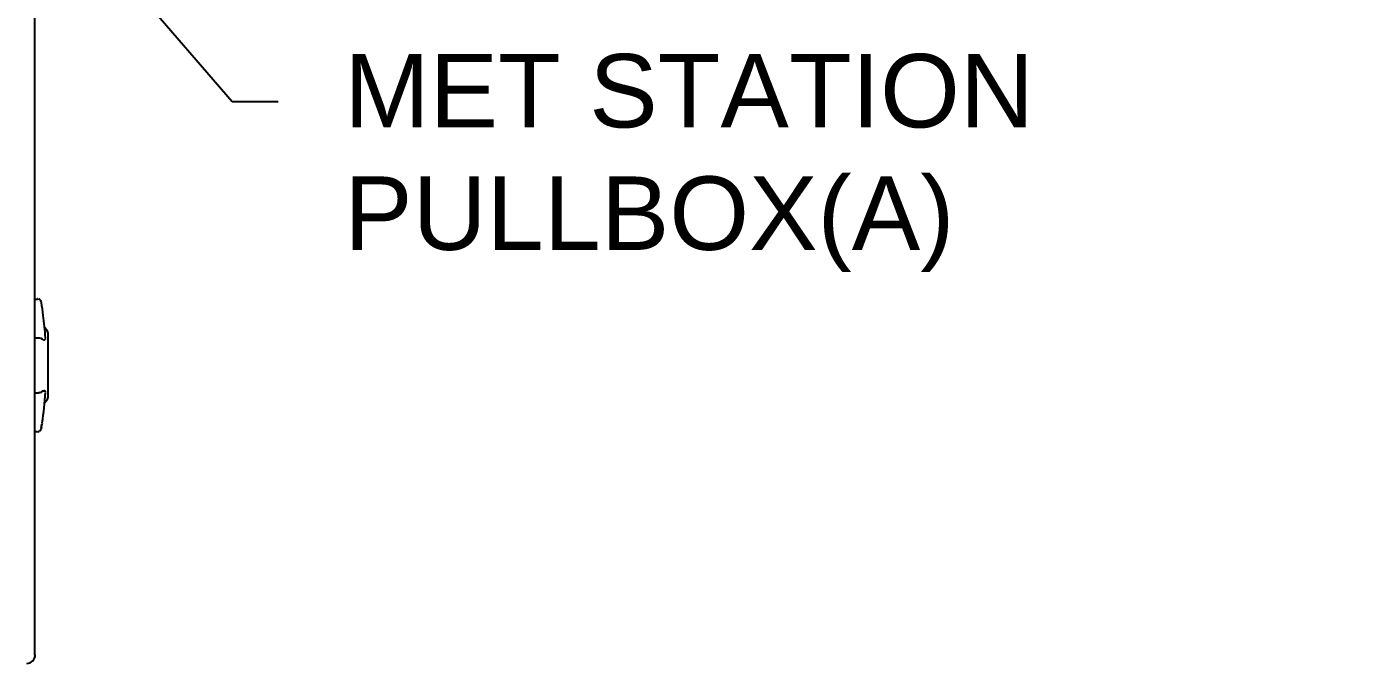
# Model space of a CAD drawing. Header units: feet. Extents: x -17 to 661, y -41 to 600.
# Drawn here: x 655.866 to 657.681, y 554.714 to 555.58 of the extents above; entities that cross this region are included whole.
import ezdxf
from ezdxf import colors
from ezdxf.entities.mleader import LeaderData, LeaderLine
from ezdxf.math import Vec2, Vec3

# ---------------------------------------------------------------- set-up
doc = ezdxf.new("R2010")
doc.units = ezdxf.units.FT
doc.header["$MEASUREMENT"] = 0
doc.layers.add('E-EQPM-CAB', color=5, linetype='Continuous')
doc.layers.add('G-ANNO-TEXT', color=1, linetype='Continuous')
doc.styles.add('NEI-A', font='arial.ttf')

msp = doc.modelspace()

# ---------------------------------------------------------------- linework, layer by layer
at = {"layer": 'E-EQPM-CAB', "lineweight": 25}
for points in [[(655.8771, 554.725), (655.8771, 556.6546)], [(655.8771, 555.2096), (655.8804, 555.2096)], [(655.8825, 555.1562), (655.8771, 555.1562)], [(655.8954, 555.0787), (655.8954, 555.16)], [(655.8771, 555.0821), (655.8825, 555.0821)], [(655.8804, 555.0287), (655.8771, 555.0287)], [(655.8858, 555.0358), (655.8858, 555.0354)], [(655.8858, 555.0346), (655.8858, 555.035)], [(655.8862, 555.0358), (655.8862, 555.0371)]]:
    msp.add_lwpolyline(points, dxfattribs=at)
for points in [[(655.8813, 555.2096, 0.020612), (655.8811, 555.2096, -0.002097), (655.8816, 555.2095, 0.011745), (655.8815, 555.2095)], [(655.8842, 555.2086, 0.011543), (655.884, 555.2088, 0.012539), (655.8838, 555.2089, 0.011988), (655.8836, 555.2091, 0.011892), (655.8834, 555.2092, 0.011962), (655.8831, 555.2093, 0.01256), (655.8829, 555.2095)], [(655.8848, 555.2078, 0.01196), (655.8847, 555.208, 0.012479), (655.8845, 555.2082, 0.011766), (655.8844, 555.2084)], [(655.8853, 555.207, 0.011203), (655.8852, 555.2072, 0.012315), (655.885, 555.2074)], [(655.8916, 555.1567, 0.014586), (655.8885, 555.1874, 0.008274), (655.886, 555.2047, 0.000444), (655.8859, 555.2054, 0.02264), (655.8856, 555.2059)], [(655.8862, 555.0383), (655.8867, 555.0387), (655.8867, 555.0392, 0.002063), (655.8868, 555.0393)], [(655.8866, 555.038, 0.000335), (655.8867, 555.0389, 0.000472), (655.8869, 555.0402)]]:
    msp.add_lwpolyline(points, format="xyb", dxfattribs=at)
for points in [[(655.882, 555.2094, 0.011618), (655.8818, 555.2094, -0.012184)], [(655.883, 555.1562, 0.008151), (655.8828, 555.1562, -0.005485)]]:
    msp.add_lwpolyline(points, format="xyb", close=True, dxfattribs=at)
for centre, radius, start, end in [((655.8806, 555.2031), 0.00692, 87.5149, 90.0087), ((655.8814, 555.2081), 0.00152, 80.0401, 82.4664), ((655.8806, 555.2043), 0.00533, 69.1909, 71.7938), ((655.8805, 555.2046), 0.0054, 66.4297, 69.1112), ((655.8806, 555.2043), 0.00533, 63.718, 66.348), ((655.8806, 555.2044), 0.00522, 44.0643, 46.8454), ((655.881, 555.2046), 0.00474, 32.882, 35.844), ((655.8828, 555.2052), 0.00264, 14.3616, 21.9386), ((655.8415, 555.1885), 0.0474, 21.7811, 22.2974), ((655.8789, 555.2037), 0.00742, 25.3547, 27.4251), ((655.885, 555.2065), 0.000827, 21.88, 25.787), ((655.8827, 555.1602), 0.0127, 359.9998, 52.4169), ((655.8825, 555.1472), 0.00906, 85.4122, 86.0984), ((655.8825, 555.1484), 0.00784, 84.1373, 84.9171), ((655.8828, 555.1488), 0.00787, 84.8217, 85.5353), ((655.8824, 555.1478), 0.00884, 81.5905, 82.2615), ((655.8827, 555.1478), 0.00883, 83.5692, 84.2009), ((655.8826, 555.1468), 0.00942, 82.975, 83.583), ((655.8826, 555.1463), 0.0104, 82.2539, 82.8331), ((655.8824, 555.1478), 0.00887, 79.7597, 80.4319), ((655.8824, 555.1452), 0.0115, 81.0675, 81.5787), ((655.8828, 555.148), 0.00818, 80.3654, 81.0582), ((655.883, 555.1498), 0.00639, 78.3805, 79.2362), ((655.8827, 555.1474), 0.00882, 79.0872, 79.7566), ((655.8822, 555.1453), 0.011, 77.82, 78.3368), ((655.8826, 555.1484), 0.00825, 75.9102, 76.5937), ((655.8827, 555.1477), 0.00887, 76.4559, 77.1205), ((655.8828, 555.1484), 0.00779, 74.7264, 75.4328), ((655.8828, 555.1472), 0.009, 75.3047, 75.9627), ((655.8831, 555.149), 0.00721, 73.9571, 74.6991), ((655.8827, 555.1481), 0.00811, 71.6427, 72.3259), ((655.8822, 555.1462), 0.0102, 72.3351, 72.8668), ((655.8819, 555.1442), 0.0121, 73.5398, 74.0299), ((655.8817, 555.1441), 0.0126, 72.9259, 73.4025), ((655.8826, 555.1474), 0.00926, 70.9787, 71.6169), ((655.8828, 555.1479), 0.00822, 70.2791, 70.9582), ((655.8832, 555.1488), 0.00724, 69.7123, 70.4762), ((655.8826, 555.1469), 0.00923, 69.2036, 69.8423), ((655.882, 555.1459), 0.0108, 68.7097, 69.2188), ((655.8836, 555.1496), 0.0064, 67.2123, 68.1176), ((655.8834, 555.149), 0.00711, 67.8402, 68.6201), ((655.88, 555.1417), 0.0156, 65.167, 65.6505), ((655.8894, 555.1615), 0.00657, 243.4866, 244.2333), ((655.896, 555.1738), 0.0208, 243.0797, 243.5424), ((655.8936, 555.1699), 0.0161, 245.2715, 245.7374), ((655.8927, 555.1677), 0.0135, 245.632, 246.1527), ((655.8922, 555.167), 0.0126, 246.213, 246.7989), ((655.8927, 555.1678), 0.0138, 246.8182, 247.3371), ((655.8917, 555.1653), 0.0111, 247.7969, 248.4217), ((655.895, 555.1738), 0.0204, 248.4267, 248.7949), ((655.894, 555.1714), 0.0176, 248.933, 249.3329), ((655.8921, 555.166), 0.0122, 249.4536, 250.0421), ((655.8911, 555.163), 0.00878, 249.9253, 250.6894), ((655.8926, 555.1673), 0.0133, 250.7617, 251.2974), ((655.8916, 555.1652), 0.011, 252.0092, 252.6678), ((655.8937, 555.1706), 0.0168, 251.4855, 251.8719), ((655.8914, 555.1634), 0.00925, 252.6346, 253.3539), ((655.8914, 555.1637), 0.00949, 253.264, 253.9783), ((655.8909, 555.1624), 0.00827, 254.0472, 254.814), ((655.8909, 555.1626), 0.00848, 254.8581, 255.6884), ((655.8908, 555.1623), 0.00778, 255.6723, 256.4624), ((655.8908, 555.163), 0.00844, 258.439, 259.205), ((655.8909, 555.1615), 0.00731, 256.5571, 257.4508), ((655.8901, 555.159), 0.00483, 259.1983, 260.391), ((655.8908, 555.1611), 0.00697, 257.4754, 258.3168), ((655.8905, 555.1602), 0.00604, 260.3415, 261.4123), ((655.8901, 555.158), 0.00343, 261.3192, 262.8922), ((655.8902, 555.1592), 0.00458, 262.6844, 264.0027), ((655.8902, 555.1581), 0.00358, 264.1018, 265.4625), ((655.8902, 555.1583), 0.00377, 265.4295, 266.9983), ((655.8902, 555.1576), 0.00346, 266.9573, 268.4813), ((655.8902, 555.1581), 0.00358, 268.564, 270.0636), ((655.8902, 555.1564), 0.00221, 270.0322, 272.2646), ((655.8902, 555.1567), 0.0025, 272.2177, 274.34), ((655.8902, 555.1561), 0.00196, 274.2141, 276.6821), ((655.8902, 555.1561), 0.00151, 279.1036, 281.9044), ((655.8902, 555.1569), 0.00235, 276.8243, 278.9915), ((655.8902, 555.1559), 0.00132, 281.773, 284.8707), ((655.8902, 555.1557), 0.00115, 284.8557, 288.0153), ((655.8902, 555.1555), 0.00092, 291.0891, 295.1423), ((655.8902, 555.1556), 0.00149, 288.1863, 291.3141), ((655.8902, 555.1556), 0.00103, 305.9873, 309.5205), ((655.8901, 555.1557), 0.00115, 320.5908, 323.6394), ((655.8901, 555.1557), 0.0012, 323.8315, 326.8132), ((655.89, 555.1557), 0.00121, 330.1795, 332.9723), ((655.8906, 555.1557), 0.00116, 295.0786, 298.3661), ((655.8906, 555.1556), 0.000995, 298.665, 302.5878), ((655.8893, 555.156), 0.00194, 358.8115, 2.8813), ((655.8906, 555.1557), 0.00109, 302.3344, 305.8582), ((655.8906, 555.1556), 0.00109, 309.8077, 313.2405), ((655.8907, 555.1555), 0.000905, 312.5856, 316.6392), ((655.8905, 555.1557), 0.00123, 317.0083, 320.134), ((655.8903, 555.1556), 0.00136, 327.1301, 330.3372), ((655.8902, 555.1556), 0.00149, 336.1456, 339.0574), ((655.8903, 555.1556), 0.00133, 333.2346, 336.3611), ((655.8898, 555.1556), 0.00182, 339.1464, 341.7522), ((655.8871, 555.156), 0.0046, 3.0507, 5.8575), ((655.8885, 555.156), 0.00318, 355.2321, 356.8221), ((655.8888, 555.156), 0.00286, 353.5895, 355.267), ((655.8899, 555.1559), 0.00173, 348.716, 351.3738), ((655.8903, 555.1555), 0.00139, 350.9905, 353.929), ((655.8899, 555.1556), 0.00171, 346.6597, 349.3535), ((655.8898, 555.1557), 0.00187, 341.9729, 344.116), ((655.8901, 555.1555), 0.00151, 344.2141, 347.0784), ((655.8827, 555.0971), 0.0146, 270.173, 270.6972), ((655.8827, 555.0859), 0.00344, 270.6857, 271.8915), ((655.8827, 555.091), 0.0085, 272.5303, 273.2143), ((655.8827, 555.0909), 0.00845, 273.2342, 273.9199), ((655.8826, 555.0931), 0.0107, 273.9056, 274.4604), ((655.8821, 555.0944), 0.0119, 275.9279, 276.4279), ((655.8825, 555.0908), 0.00827, 276.4592, 277.1944), ((655.8827, 555.0909), 0.00841, 274.6107, 275.301), ((655.8828, 555.0906), 0.0081, 275.1726, 275.8751), ((655.8821, 555.0953), 0.0129, 277.2315, 277.6682), ((655.8825, 555.0912), 0.00867, 279.0496, 279.7254), ((655.8826, 555.0915), 0.00902, 277.7745, 278.4039), ((655.8827, 555.0898), 0.00731, 280.261, 281.0624), ((655.8829, 555.0904), 0.00831, 278.3535, 279.0799), ((655.8825, 555.0907), 0.00817, 281.5179, 282.212), ((655.8828, 555.091), 0.00848, 279.6877, 280.3436), ((655.8829, 555.0901), 0.00764, 280.8412, 281.5597), ((655.8819, 555.0944), 0.0119, 282.2063, 282.7051), ((655.8826, 555.0914), 0.00885, 282.7117, 283.3771), ((655.8818, 555.0935), 0.0111, 285.2681, 285.7778), ((655.8825, 555.0911), 0.00858, 285.7956, 286.4632), ((655.883, 555.0909), 0.00835, 283.1815, 283.8624), ((655.882, 555.0941), 0.0117, 283.9513, 284.4513), ((655.882, 555.094), 0.0116, 284.6818, 285.1816), ((655.8819, 555.0936), 0.0112, 286.959, 287.469), ((655.8833, 555.0894), 0.00675, 286.2375, 287.095), ((655.882, 555.0932), 0.0107, 288.8054, 289.3225), ((655.8825, 555.0915), 0.00941, 287.551, 288.1888), ((655.8836, 555.0887), 0.006, 289.673, 290.5954), ((655.8821, 555.0937), 0.0113, 288.1854, 288.686), ((655.8815, 555.095), 0.0126, 289.4036, 289.8766), ((655.8822, 555.0923), 0.0101, 290.3276, 290.9369), ((655.8839, 555.0886), 0.00575, 291.6792, 293.2674), ((655.8814, 555.0941), 0.0119, 293.2649, 294.4261), ((655.8954, 555.0655), 0.0197, 116.3902, 116.9535), ((655.8902, 555.0764), 0.0076, 115.5529, 116.5229), ((655.8902, 555.0765), 0.0075, 113.3494, 114.0284), ((655.3645, 555.1193), 0.5284, 351.4905, 356.0016), ((655.8902, 555.078), 0.00645, 111.7058, 112.4275), ((655.8902, 555.0782), 0.00643, 111.0143, 111.7306), ((655.8903, 555.0796), 0.00499, 98.3124, 99.1583), ((655.8902, 555.0829), 0.00162, 85.4351, 87.234), ((655.8902, 555.0832), 0.00139, 79.4706, 81.534), ((655.8902, 555.0831), 0.00152, 82.6377, 84.4497), ((655.8902, 555.0835), 0.00105, 75.4506, 77.7968), ((655.8827, 555.0789), 0.0127, 307.5831, 0.0002), ((655.8901, 555.0824), 0.00217, 77.7275, 79.2613), ((655.8902, 555.0832), 0.00135, 73.2445, 75.5004), ((655.8907, 555.0836), 0.000933, 63.0915, 65.8621), ((655.8906, 555.0836), 0.00101, 66.0117, 68.6629), ((655.8907, 555.0837), 0.000901, 67.9872, 70.7786), ((655.8908, 555.0838), 0.000736, 60.5521, 63.8814), ((655.8907, 555.0836), 0.000909, 58.2941, 61.1154), ((655.8908, 555.0838), 0.00069, 53.0453, 56.7636), ((655.8907, 555.0836), 0.000947, 56.1791, 58.7779), ((655.8902, 555.0832), 0.00106, 3.6579, 6.4188), ((655.8906, 555.0835), 0.00103, 49.4176, 51.762), ((655.8903, 555.0832), 0.00137, 38.4636, 40.4951), ((655.8902, 555.0831), 0.0015, 33.1103, 34.9403), ((655.8903, 555.0832), 0.00131, 6.6772, 9.1395), ((655.8907, 555.0832), 0.000938, 4.8457, 7.7853), ((655.8868, 555.0828), 0.00486, 355.0014, 355.9103), ((655.8886, 555.0831), 0.0031, 359.8103, 0.9487), ((655.8881, 555.0831), 0.00358, 358.0545, 359.1096), ((655.89, 555.0379), 0.00354, 170.4439, 171.4929), ((655.8674, 555.0414), 0.0194, 350.8867, 351.3368), ((655.8946, 555.0374), 0.00792, 170.8445, 171.5566), ((655.8576, 555.0454), 0.0295, 351.2356, 351.6063), ((655.8963, 555.0385), 0.00955, 170.9292, 171.571), ((655.8806, 555.0353), 0.00615, 269.9844, 270.8411), ((655.8806, 555.0319), 0.00278, 270.8262, 272.0992), ((655.8794, 555.0356), 0.00667, 350.4978, 351.27), ((655.8894, 555.0345), 0.00329, 170.1728, 171.2709), ((655.8732, 555.0362), 0.0132, 350.3939, 350.9405), ((655.8709, 555.0398), 0.0156, 350.8922, 351.3968), ((655.8914, 555.0344), 0.00517, 170.3736, 171.2494), ((655.8923, 555.0371), 0.00592, 170.7847, 171.6082), ((655.9, 555.0362), 0.0134, 170.7355, 171.279), ((655.866, 554.7252), 0.0115, 270.0004, 359.9996)]:
    msp.add_arc(centre, radius, start, end, dxfattribs=at)
for points in [[(655.8833, 555.1563), (655.8832, 555.1563), (655.8832, 555.1563), (655.8831, 555.1563)], [(655.8848, 555.1564), (655.8848, 555.1564), (655.8847, 555.1564), (655.8847, 555.1564)], [(655.8859, 555.1554), (655.8859, 555.1554), (655.8859, 555.1554), (655.8859, 555.1554)], [(655.8862, 555.1559), (655.8862, 555.1559), (655.8862, 555.1559), (655.8862, 555.156)], [(655.8864, 555.1554), (655.8863, 555.1554), (655.8863, 555.1554), (655.8862, 555.1555)], [(655.8866, 555.1556), (655.8866, 555.1556), (655.8867, 555.1555), (655.8868, 555.1555)], [(655.8868, 555.1555), (655.8868, 555.1555), (655.8868, 555.1555), (655.8868, 555.1555)], [(655.8871, 555.1552), (655.8871, 555.1552), (655.8871, 555.1552), (655.8872, 555.1551)], [(655.8876, 555.1552), (655.8877, 555.1552), (655.8877, 555.1551), (655.8877, 555.1551)], [(655.8916, 555.1562), (655.8916, 555.1564), (655.8916, 555.1566), (655.8916, 555.1567)], [(655.8916, 555.1558), (655.8916, 555.1559), (655.8916, 555.1559), (655.8916, 555.156)], [(655.8826, 555.0827), (655.8826, 555.0827), (655.8827, 555.0827), (655.8828, 555.0827)], [(655.8831, 555.0825), (655.8831, 555.0825), (655.8831, 555.0825), (655.8831, 555.0825)], [(655.8857, 555.0831), (655.8858, 555.0831), (655.8858, 555.0832), (655.8859, 555.0832)], [(655.8868, 555.0839), (655.8868, 555.0839), (655.8868, 555.0839), (655.8867, 555.0839)], [(655.8869, 555.0837), (655.8869, 555.0836), (655.8869, 555.0836), (655.8868, 555.0836)], [(655.8871, 555.0836), (655.887, 555.0836), (655.887, 555.0836), (655.887, 555.0835)], [(655.8871, 555.0835), (655.8871, 555.0834), (655.887, 555.0834), (655.887, 555.0834)], [(655.8872, 555.0839), (655.8871, 555.0839), (655.8871, 555.0839), (655.8871, 555.0839)], [(655.8873, 555.084), (655.8873, 555.084), (655.8872, 555.084), (655.8872, 555.084)], [(655.8875, 555.0838), (655.8875, 555.0838), (655.8875, 555.0838), (655.8875, 555.0838)], [(655.8877, 555.0843), (655.8877, 555.0843), (655.8876, 555.0843), (655.8876, 555.0843)], [(655.8876, 555.0838), (655.8876, 555.0838), (655.8876, 555.0838), (655.8876, 555.0838)], [(655.8877, 555.0836), (655.8876, 555.0836), (655.8876, 555.0836), (655.8876, 555.0836)], [(655.888, 555.084), (655.888, 555.084), (655.8879, 555.084), (655.8879, 555.084)], [(655.8881, 555.084), (655.888, 555.084), (655.888, 555.0839), (655.888, 555.0839)], [(655.888, 555.0838), (655.888, 555.0838), (655.888, 555.0838), (655.888, 555.0838)], [(655.8882, 555.0841), (655.8882, 555.0841), (655.8882, 555.0841), (655.8881, 555.0841)], [(655.8883, 555.0844), (655.8882, 555.0843), (655.8882, 555.0843), (655.8882, 555.0843)], [(655.8884, 555.0841), (655.8884, 555.0841), (655.8883, 555.0841), (655.8883, 555.0841)], [(655.8885, 555.0841), (655.8885, 555.0841), (655.8885, 555.0841), (655.8884, 555.0841)], [(655.8884, 555.0841), (655.8884, 555.0841), (655.8884, 555.0841), (655.8884, 555.0841)], [(655.8885, 555.0839), (655.8884, 555.0839), (655.8884, 555.0839), (655.8884, 555.0839)], [(655.8886, 555.0842), (655.8885, 555.0842), (655.8885, 555.0842), (655.8885, 555.0842)], [(655.8886, 555.0842), (655.8886, 555.0842), (655.8886, 555.0842), (655.8885, 555.0842)], [(655.8888, 555.0842), (655.8888, 555.0842), (655.8887, 555.0842), (655.8887, 555.0842)], [(655.8888, 555.0841), (655.8888, 555.0841), (655.8887, 555.0841), (655.8887, 555.0841)], [(655.8889, 555.0843), (655.8889, 555.0843), (655.8888, 555.0843), (655.8888, 555.0843)], [(655.8889, 555.0842), (655.8889, 555.0842), (655.8888, 555.0842), (655.8888, 555.0842)], [(655.8891, 555.0844), (655.8891, 555.0844), (655.889, 555.0844), (655.889, 555.0844)], [(655.8891, 555.0844), (655.889, 555.0844), (655.889, 555.0844), (655.889, 555.0844)], [(655.8892, 555.0844), (655.8892, 555.0844), (655.8892, 555.0844), (655.8891, 555.0844)], [(655.8893, 555.0845), (655.8892, 555.0845), (655.8892, 555.0845), (655.8892, 555.0845)], [(655.8893, 555.0844), (655.8893, 555.0844), (655.8893, 555.0844), (655.8892, 555.0844)], [(655.8892, 555.0844), (655.8892, 555.0844), (655.8892, 555.0843), (655.8892, 555.0843)], [(655.8894, 555.0844), (655.8894, 555.0844), (655.8893, 555.0844), (655.8893, 555.0844)], [(655.8893, 555.0841), (655.8893, 555.0841), (655.8893, 555.0841), (655.8893, 555.0841)], [(655.8895, 555.0845), (655.8895, 555.0845), (655.8895, 555.0845), (655.8894, 555.0845)], [(655.8895, 555.0841), (655.8895, 555.0841), (655.8895, 555.0841), (655.8895, 555.0841)], [(655.8898, 555.0846), (655.8898, 555.0846), (655.8897, 555.0845), (655.8897, 555.0845)], [(655.8897, 555.0845), (655.8897, 555.0845), (655.8897, 555.0845), (655.8897, 555.0845)], [(655.8899, 555.0846), (655.8899, 555.0846), (655.8898, 555.0846), (655.8898, 555.0846)], [(655.8899, 555.0846), (655.8899, 555.0846), (655.8899, 555.0846), (655.8898, 555.0845)], [(655.89, 555.0846), (655.89, 555.0846), (655.8899, 555.0846), (655.8899, 555.0846)], [(655.8901, 555.0841), (655.8901, 555.0841), (655.89, 555.0841), (655.89, 555.0841)], [(655.8902, 555.0846), (655.8902, 555.0846), (655.8902, 555.0846), (655.8901, 555.0846)], [(655.8901, 555.0846), (655.8901, 555.0846), (655.8901, 555.0846), (655.8901, 555.0846)], [(655.8903, 555.0846), (655.8903, 555.0846), (655.8903, 555.0846), (655.8902, 555.0846)], [(655.8903, 555.0846), (655.8902, 555.0846), (655.8902, 555.0846), (655.8902, 555.0846)], [(655.8903, 555.0846), (655.8903, 555.0846), (655.8903, 555.0846), (655.8903, 555.0846)], [(655.8905, 555.0846), (655.8904, 555.0846), (655.8904, 555.0846), (655.8904, 555.0846)], [(655.8905, 555.0845), (655.8905, 555.0845), (655.8905, 555.0845), (655.8905, 555.0846)], [(655.8908, 555.0843), (655.8908, 555.0844), (655.8908, 555.0844), (655.8908, 555.0844)], [(655.891, 555.0845), (655.8909, 555.0845), (655.8909, 555.0845), (655.8909, 555.0845)], [(655.8909, 555.0839), (655.8909, 555.0839), (655.8909, 555.0839), (655.8909, 555.0839)], [(655.891, 555.0838), (655.891, 555.0838), (655.8909, 555.0838), (655.8909, 555.0838)], [(655.891, 555.0842), (655.891, 555.0842), (655.891, 555.0842), (655.891, 555.0842)], [(655.891, 555.0837), (655.891, 555.0837), (655.891, 555.0838), (655.891, 555.0838)], [(655.8912, 555.0835), (655.8912, 555.0835), (655.8912, 555.0836), (655.8912, 555.0836)], [(655.8912, 555.0834), (655.8912, 555.0834), (655.8912, 555.0834), (655.8912, 555.0834)], [(655.8912, 555.0832), (655.8912, 555.0832), (655.8912, 555.0832), (655.8912, 555.0833)], [(655.8912, 555.0831), (655.8912, 555.0832), (655.8912, 555.0832), (655.8912, 555.0832)], [(655.8914, 555.0843), (655.8913, 555.0843), (655.8913, 555.0843), (655.8913, 555.0843)], [(655.8914, 555.0839), (655.8914, 555.084), (655.8914, 555.084), (655.8914, 555.084)], [(655.8915, 555.0838), (655.8915, 555.0838), (655.8915, 555.0838), (655.8914, 555.0839)], [(655.8914, 555.0839), (655.8914, 555.0839), (655.8914, 555.0839), (655.8914, 555.0839)], [(655.8915, 555.0837), (655.8915, 555.0838), (655.8915, 555.0838), (655.8915, 555.0838)], [(655.8915, 555.0838), (655.8915, 555.0838), (655.8915, 555.0838), (655.8915, 555.0838)], [(655.8916, 555.0837), (655.8915, 555.0837), (655.8915, 555.0837), (655.8915, 555.0837)], [(655.8915, 555.0837), (655.8915, 555.0837), (655.8915, 555.0837), (655.8915, 555.0837)], [(655.8916, 555.0836), (655.8916, 555.0836), (655.8916, 555.0836), (655.8916, 555.0837)], [(655.8916, 555.0835), (655.8916, 555.0836), (655.8916, 555.0836), (655.8916, 555.0836)], [(655.8916, 555.0836), (655.8916, 555.0836), (655.8916, 555.0836), (655.8916, 555.0836)], [(655.8916, 555.0834), (655.8916, 555.0835), (655.8916, 555.0835), (655.8916, 555.0835)], [(655.8916, 555.0835), (655.8916, 555.0835), (655.8916, 555.0835), (655.8916, 555.0835)], [(655.8916, 555.0834), (655.8916, 555.0834), (655.8916, 555.0834), (655.8916, 555.0834)], [(655.8917, 555.0832), (655.8917, 555.0832), (655.8917, 555.0833), (655.8917, 555.0833)], [(655.8917, 555.0831), (655.8917, 555.0831), (655.8917, 555.0831), (655.8917, 555.0831)], [(655.8917, 555.083), (655.8917, 555.083), (655.8917, 555.083), (655.8917, 555.083)], [(655.8917, 555.0827), (655.8917, 555.0827), (655.8917, 555.0827), (655.8917, 555.0828)], [(655.8917, 555.0827), (655.8917, 555.0827), (655.8917, 555.0827), (655.8917, 555.0827)], [(655.8917, 555.0825), (655.8917, 555.0825), (655.8917, 555.0826), (655.8917, 555.0826)], [(655.8864, 555.0397), (655.8865, 555.0397), (655.8865, 555.0397), (655.8865, 555.0398)], [(655.8866, 555.0398), (655.8866, 555.0398), (655.8866, 555.0398), (655.8866, 555.0398)], [(655.8866, 555.0389), (655.8866, 555.0389), (655.8866, 555.0389), (655.8866, 555.0389)], [(655.8868, 555.0402), (655.8868, 555.0402), (655.8868, 555.0403), (655.8868, 555.0403)], [(655.8868, 555.0393), (655.8868, 555.0393), (655.8868, 555.0394), (655.8868, 555.0394)], [(655.8868, 555.0389), (655.8868, 555.0389), (655.8868, 555.0389), (655.8868, 555.0389)], [(655.8869, 555.0402), (655.8869, 555.0403), (655.8869, 555.0403), (655.8869, 555.0403)], [(655.8869, 555.0399), (655.887, 555.04), (655.887, 555.04), (655.887, 555.04)], [(655.8871, 555.0409), (655.8871, 555.0409), (655.8871, 555.041), (655.8872, 555.0411)], [(655.881, 555.0287), (655.881, 555.0287), (655.881, 555.0287), (655.881, 555.0287)], [(655.8811, 555.0288), (655.8811, 555.0288), (655.8811, 555.0288), (655.8811, 555.0288)], [(655.8812, 555.0292), (655.8812, 555.0292), (655.8812, 555.0292), (655.8813, 555.0292)], [(655.8812, 555.0292), (655.8812, 555.0292), (655.8812, 555.0292), (655.8812, 555.0292)], [(655.8813, 555.0292), (655.8814, 555.0292), (655.8814, 555.0292), (655.8814, 555.0292)], [(655.8813, 555.0288), (655.8813, 555.0288), (655.8813, 555.0288), (655.8814, 555.0288)], [(655.8813, 555.0288), (655.8814, 555.0288), (655.8814, 555.0288), (655.8814, 555.0288)], [(655.8813, 555.0288), (655.8813, 555.0288), (655.8813, 555.0288), (655.8813, 555.0288)], [(655.8814, 555.0292), (655.8814, 555.0292), (655.8814, 555.0292), (655.8814, 555.0292)], [(655.8814, 555.0292), (655.8814, 555.0292), (655.8814, 555.0292), (655.8814, 555.0292)], [(655.8814, 555.0289), (655.8814, 555.0289), (655.8814, 555.0289), (655.8814, 555.0289)], [(655.8814, 555.0287), (655.8814, 555.0287), (655.8814, 555.0287), (655.8814, 555.0288)], [(655.8815, 555.0292), (655.8815, 555.0292), (655.8815, 555.0292), (655.8815, 555.0292)], [(655.8815, 555.0292), (655.8815, 555.0292), (655.8815, 555.0292), (655.8815, 555.0292)], [(655.8815, 555.0292), (655.8815, 555.0292), (655.8815, 555.0292), (655.8815, 555.0292)], [(655.8816, 555.0289), (655.8816, 555.0289), (655.8816, 555.0289), (655.8816, 555.0289)], [(655.8816, 555.0288), (655.8816, 555.0288), (655.8816, 555.0288), (655.8816, 555.0288)], [(655.8817, 555.0293), (655.8817, 555.0293), (655.8817, 555.0293), (655.8818, 555.0293)], [(655.8817, 555.0292), (655.8817, 555.0292), (655.8817, 555.0292), (655.8817, 555.0292)], [(655.8817, 555.029), (655.8817, 555.029), (655.8817, 555.029), (655.8817, 555.029)], [(655.8818, 555.0292), (655.8818, 555.0292), (655.8819, 555.0292), (655.8819, 555.0292)], [(655.8818, 555.029), (655.8818, 555.029), (655.8818, 555.029), (655.8819, 555.029)], [(655.8819, 555.0294), (655.8819, 555.0294), (655.8819, 555.0294), (655.882, 555.0294)], [(655.8819, 555.0294), (655.8819, 555.0294), (655.8819, 555.0294), (655.8819, 555.0294)], [(655.8819, 555.0292), (655.8819, 555.0293), (655.8819, 555.0293), (655.8819, 555.0293)], [(655.8819, 555.0292), (655.8819, 555.0292), (655.8819, 555.0292), (655.882, 555.0292)], [(655.8819, 555.0292), (655.8819, 555.0292), (655.8819, 555.0292), (655.8819, 555.0292)], [(655.882, 555.0293), (655.882, 555.0293), (655.882, 555.0293), (655.8821, 555.0293)], [(655.8821, 555.0294), (655.8821, 555.0294), (655.8822, 555.0294), (655.8822, 555.0294)], [(655.8821, 555.0293), (655.8822, 555.0293), (655.8822, 555.0293), (655.8822, 555.0293)], [(655.8821, 555.0293), (655.8821, 555.0293), (655.8821, 555.0293), (655.8821, 555.0293)], [(655.8821, 555.0289), (655.8821, 555.029), (655.8821, 555.029), (655.8821, 555.029)], [(655.8822, 555.0293), (655.8822, 555.0293), (655.8822, 555.0293), (655.8822, 555.0293)], [(655.8822, 555.0293), (655.8822, 555.0293), (655.8822, 555.0293), (655.8822, 555.0293)], [(655.8822, 555.0292), (655.8822, 555.0292), (655.8822, 555.0292), (655.8823, 555.0292)], [(655.8823, 555.0293), (655.8823, 555.0293), (655.8823, 555.0293), (655.8823, 555.0293)], [(655.8823, 555.0293), (655.8824, 555.0293), (655.8824, 555.0293), (655.8824, 555.0293)], [(655.8824, 555.0297), (655.8824, 555.0297), (655.8824, 555.0297), (655.8824, 555.0297)], [(655.8824, 555.0294), (655.8824, 555.0295), (655.8824, 555.0295), (655.8824, 555.0295)], [(655.8825, 555.0295), (655.8825, 555.0295), (655.8825, 555.0295), (655.8826, 555.0295)], [(655.8825, 555.0295), (655.8825, 555.0295), (655.8825, 555.0295), (655.8825, 555.0295)], [(655.8825, 555.0293), (655.8825, 555.0293), (655.8825, 555.0293), (655.8825, 555.0293)], [(655.8825, 555.0293), (655.8825, 555.0293), (655.8825, 555.0293), (655.8825, 555.0293)], [(655.8826, 555.0299), (655.8826, 555.0299), (655.8827, 555.0299), (655.8827, 555.0299)], [(655.8826, 555.0296), (655.8826, 555.0296), (655.8826, 555.0296), (655.8827, 555.0296)], [(655.8826, 555.0295), (655.8826, 555.0295), (655.8826, 555.0295), (655.8826, 555.0296)], [(655.8826, 555.0294), (655.8826, 555.0294), (655.8826, 555.0294), (655.8826, 555.0294)], [(655.8827, 555.0297), (655.8828, 555.0297), (655.8828, 555.0297), (655.8828, 555.0297)], [(655.8827, 555.0296), (655.8827, 555.0296), (655.8827, 555.0296), (655.8827, 555.0296)], [(655.8828, 555.0296), (655.8828, 555.0297), (655.8828, 555.0297), (655.8828, 555.0297)], [(655.8828, 555.0295), (655.8828, 555.0295), (655.8828, 555.0295), (655.8828, 555.0295)], [(655.8829, 555.0297), (655.8829, 555.0297), (655.8829, 555.0297), (655.8829, 555.0297)], [(655.883, 555.03), (655.883, 555.03), (655.883, 555.03), (655.883, 555.03)], [(655.883, 555.0298), (655.883, 555.0298), (655.883, 555.0298), (655.883, 555.0298)], [(655.883, 555.0297), (655.883, 555.0297), (655.883, 555.0297), (655.883, 555.0297)], [(655.883, 555.0297), (655.883, 555.0297), (655.883, 555.0297), (655.883, 555.0297)], [(655.883, 555.0296), (655.883, 555.0296), (655.883, 555.0296), (655.883, 555.0296)], [(655.8831, 555.0298), (655.8832, 555.0298), (655.8832, 555.0298), (655.8832, 555.0298)], [(655.8831, 555.0296), (655.8831, 555.0296), (655.8832, 555.0296), (655.8832, 555.0296)], [(655.8831, 555.0296), (655.8831, 555.0296), (655.8831, 555.0296), (655.8831, 555.0296)], [(655.8831, 555.0296), (655.8831, 555.0296), (655.8831, 555.0296), (655.8831, 555.0296)], [(655.8831, 555.0295), (655.8831, 555.0295), (655.8831, 555.0295), (655.8831, 555.0295)], [(655.8832, 555.0299), (655.8832, 555.0299), (655.8832, 555.0299), (655.8832, 555.0299)], [(655.8832, 555.0298), (655.8833, 555.0298), (655.8833, 555.0298), (655.8833, 555.0298)], [(655.8832, 555.0296), (655.8832, 555.0296), (655.8832, 555.0296), (655.8832, 555.0296)], [(655.8833, 555.0298), (655.8834, 555.0298), (655.8834, 555.0298), (655.8834, 555.0298)], [(655.8833, 555.0298), (655.8833, 555.0298), (655.8833, 555.0298), (655.8833, 555.0298)], [(655.8833, 555.0298), (655.8833, 555.0298), (655.8833, 555.0298), (655.8833, 555.0298)], [(655.8835, 555.0299), (655.8835, 555.0299), (655.8835, 555.0299), (655.8835, 555.0299)], [(655.8835, 555.0299), (655.8835, 555.0299), (655.8836, 555.0299), (655.8836, 555.0299)], [(655.8836, 555.0301), (655.8836, 555.0301), (655.8836, 555.0301), (655.8836, 555.0301)], [(655.8836, 555.0301), (655.8836, 555.0301), (655.8836, 555.0301), (655.8836, 555.0301)], [(655.8836, 555.0297), (655.8836, 555.0297), (655.8836, 555.0297), (655.8836, 555.0297)], [(655.8837, 555.0304), (655.8838, 555.0304), (655.8838, 555.0304), (655.8838, 555.0304)], [(655.8837, 555.0304), (655.8837, 555.0304), (655.8837, 555.0304), (655.8837, 555.0304)], [(655.8837, 555.0303), (655.8838, 555.0303), (655.8838, 555.0303), (655.8838, 555.0303)], [(655.8837, 555.0301), (655.8837, 555.0301), (655.8837, 555.0302), (655.8837, 555.0302)], [(655.8837, 555.0297), (655.8837, 555.0298), (655.8837, 555.0298), (655.8837, 555.0298)], [(655.8838, 555.0303), (655.8839, 555.0303), (655.8839, 555.0303), (655.8839, 555.0303)], [(655.8838, 555.0303), (655.8838, 555.0303), (655.8838, 555.0303), (655.8838, 555.0303)], [(655.8838, 555.0302), (655.8838, 555.0302), (655.8838, 555.0302), (655.8838, 555.0302)], [(655.8838, 555.0299), (655.8838, 555.0299), (655.8838, 555.0299), (655.8838, 555.0299)], [(655.8839, 555.0301), (655.8839, 555.0301), (655.8839, 555.0301), (655.8839, 555.0301)], [(655.8839, 555.0299), (655.8839, 555.0299), (655.8839, 555.0299), (655.8839, 555.0299)], [(655.884, 555.0299), (655.884, 555.0299), (655.884, 555.0299), (655.884, 555.0299)], [(655.8841, 555.0305), (655.8841, 555.0305), (655.8841, 555.0305), (655.8841, 555.0305)], [(655.8841, 555.0304), (655.8841, 555.0304), (655.8841, 555.0304), (655.8841, 555.0304)], [(655.8842, 555.0307), (655.8842, 555.0307), (655.8843, 555.0307), (655.8843, 555.0307)], [(655.8842, 555.0306), (655.8842, 555.0306), (655.8842, 555.0306), (655.8842, 555.0306)], [(655.8842, 555.0306), (655.8842, 555.0306), (655.8842, 555.0306), (655.8842, 555.0306)], [(655.8842, 555.0303), (655.8842, 555.0303), (655.8842, 555.0304), (655.8842, 555.0304)], [(655.8842, 555.0302), (655.8842, 555.0303), (655.8842, 555.0303), (655.8842, 555.0303)], [(655.8843, 555.0308), (655.8843, 555.0308), (655.8843, 555.0308), (655.8843, 555.0308)], [(655.8843, 555.0307), (655.8843, 555.0307), (655.8844, 555.0307), (655.8844, 555.0307)], [(655.8843, 555.0307), (655.8843, 555.0307), (655.8843, 555.0307), (655.8843, 555.0307)], [(655.8843, 555.0306), (655.8843, 555.0306), (655.8843, 555.0306), (655.8844, 555.0306)], [(655.8843, 555.0302), (655.8843, 555.0302), (655.8843, 555.0302), (655.8843, 555.0303)], [(655.8843, 555.0302), (655.8843, 555.0302), (655.8843, 555.0302), (655.8843, 555.0302)], [(655.8844, 555.0312), (655.8844, 555.0312), (655.8844, 555.0312), (655.8844, 555.0312)], [(655.8844, 555.0305), (655.8844, 555.0305), (655.8844, 555.0305), (655.8844, 555.0306)], [(655.8844, 555.0303), (655.8844, 555.0303), (655.8844, 555.0303), (655.8844, 555.0303)], [(655.8845, 555.0309), (655.8845, 555.0309), (655.8845, 555.0309), (655.8845, 555.0309)], [(655.8845, 555.0305), (655.8845, 555.0305), (655.8846, 555.0305), (655.8846, 555.0306)], [(655.8846, 555.0313), (655.8846, 555.0313), (655.8846, 555.0313), (655.8846, 555.0313)], [(655.8846, 555.031), (655.8846, 555.0311), (655.8846, 555.0311), (655.8847, 555.0311)], [(655.8846, 555.0308), (655.8846, 555.0308), (655.8846, 555.0308), (655.8846, 555.0308)], [(655.8846, 555.0304), (655.8846, 555.0305), (655.8846, 555.0305), (655.8846, 555.0305)], [(655.8847, 555.0314), (655.8847, 555.0314), (655.8847, 555.0314), (655.8847, 555.0314)], [(655.8847, 555.031), (655.8847, 555.031), (655.8847, 555.0311), (655.8848, 555.0311)], [(655.8847, 555.0311), (655.8847, 555.0311), (655.8847, 555.0311), (655.8847, 555.0311)], [(655.8847, 555.0306), (655.8848, 555.0307), (655.8848, 555.0307), (655.8848, 555.0307)], [(655.8847, 555.0307), (655.8847, 555.0307), (655.8847, 555.0307), (655.8847, 555.0307)], [(655.8847, 555.0305), (655.8847, 555.0305), (655.8847, 555.0305), (655.8847, 555.0305)], [(655.8848, 555.0317), (655.8848, 555.0317), (655.8848, 555.0317), (655.8848, 555.0317)], [(655.8848, 555.0313), (655.8848, 555.0313), (655.8848, 555.0313), (655.8849, 555.0313)], [(655.8848, 555.0309), (655.8848, 555.0309), (655.8848, 555.0309), (655.8848, 555.0309)], [(655.8848, 555.0308), (655.8848, 555.0309), (655.8848, 555.0309), (655.8848, 555.0309)], [(655.8849, 555.0312), (655.8849, 555.0313), (655.8849, 555.0313), (655.8849, 555.0313)], [(655.885, 555.0316), (655.885, 555.0316), (655.885, 555.0316), (655.8851, 555.0316)], [(655.885, 555.0314), (655.885, 555.0314), (655.885, 555.0315), (655.8851, 555.0315)], [(655.885, 555.0313), (655.885, 555.0313), (655.8851, 555.0313), (655.8851, 555.0313)], [(655.885, 555.0311), (655.885, 555.0311), (655.885, 555.0311), (655.885, 555.0311)], [(655.885, 555.0311), (655.885, 555.0311), (655.885, 555.0311), (655.885, 555.0311)], [(655.8851, 555.0318), (655.8851, 555.0318), (655.8852, 555.0318), (655.8852, 555.0318)], [(655.8851, 555.0317), (655.8851, 555.0318), (655.8851, 555.0318), (655.8851, 555.0318)], [(655.8851, 555.0317), (655.8852, 555.0317), (655.8852, 555.0317), (655.8852, 555.0317)], [(655.8851, 555.0317), (655.8851, 555.0317), (655.8851, 555.0317), (655.8851, 555.0317)], [(655.8851, 555.0312), (655.8851, 555.0312), (655.8851, 555.0313), (655.8851, 555.0313)], [(655.8851, 555.031), (655.8851, 555.031), (655.8851, 555.031), (655.8851, 555.031)], [(655.8852, 555.0319), (655.8852, 555.032), (655.8852, 555.032), (655.8852, 555.032)], [(655.8852, 555.0318), (655.8852, 555.0319), (655.8852, 555.0319), (655.8852, 555.0319)], [(655.8852, 555.0317), (655.8852, 555.0317), (655.8852, 555.0317), (655.8852, 555.0318)], [(655.8852, 555.0317), (655.8852, 555.0317), (655.8852, 555.0317), (655.8852, 555.0317)], [(655.8852, 555.0316), (655.8852, 555.0316), (655.8852, 555.0316), (655.8852, 555.0316)], [(655.8852, 555.0315), (655.8852, 555.0315), (655.8852, 555.0315), (655.8852, 555.0316)], [(655.8852, 555.0314), (655.8852, 555.0314), (655.8852, 555.0314), (655.8852, 555.0314)], [(655.8852, 555.0313), (655.8852, 555.0313), (655.8852, 555.0313), (655.8852, 555.0314)], [(655.8853, 555.0322), (655.8853, 555.0323), (655.8853, 555.0323), (655.8853, 555.0323)], [(655.8853, 555.0319), (655.8853, 555.0319), (655.8853, 555.0319), (655.8853, 555.032)], [(655.8853, 555.0318), (655.8853, 555.0318), (655.8853, 555.0318), (655.8853, 555.0318)], [(655.8853, 555.0318), (655.8853, 555.0318), (655.8853, 555.0318), (655.8853, 555.0318)], [(655.8854, 555.0324), (655.8854, 555.0324), (655.8854, 555.0324), (655.8854, 555.0324)], [(655.8854, 555.0323), (655.8854, 555.0323), (655.8854, 555.0323), (655.8854, 555.0323)], [(655.8854, 555.0321), (655.8854, 555.0321), (655.8854, 555.0321), (655.8854, 555.0321)], [(655.8854, 555.0321), (655.8854, 555.0321), (655.8854, 555.0321), (655.8854, 555.0321)], [(655.8854, 555.032), (655.8854, 555.032), (655.8854, 555.032), (655.8854, 555.032)], [(655.8854, 555.0319), (655.8854, 555.0319), (655.8854, 555.0319), (655.8854, 555.032)], [(655.8855, 555.0335), (655.8855, 555.0335), (655.8855, 555.0335), (655.8855, 555.0335)], [(655.8855, 555.0334), (655.8855, 555.0334), (655.8855, 555.0334), (655.8855, 555.0334)], [(655.8855, 555.0332), (655.8855, 555.0332), (655.8855, 555.0332), (655.8855, 555.0332)], [(655.8855, 555.0326), (655.8855, 555.0326), (655.8855, 555.0326), (655.8855, 555.0326)], [(655.8855, 555.0326), (655.8855, 555.0326), (655.8855, 555.0326), (655.8855, 555.0326)], [(655.8855, 555.0325), (655.8855, 555.0325), (655.8855, 555.0326), (655.8855, 555.0326)], [(655.8855, 555.0325), (655.8855, 555.0325), (655.8855, 555.0325), (655.8855, 555.0325)], [(655.8855, 555.0325), (655.8855, 555.0325), (655.8855, 555.0325), (655.8855, 555.0325)], [(655.8855, 555.0323), (655.8855, 555.0323), (655.8855, 555.0323), (655.8855, 555.0323)], [(655.8855, 555.0317), (655.8855, 555.0317), (655.8855, 555.0317), (655.8855, 555.0317)], [(655.8856, 555.0346), (655.8856, 555.0346), (655.8856, 555.0346), (655.8856, 555.0347)], [(655.8856, 555.0337), (655.8856, 555.0337), (655.8856, 555.0338), (655.8856, 555.0338)], [(655.8856, 555.033), (655.8856, 555.033), (655.8856, 555.033), (655.8856, 555.033)], [(655.8856, 555.0329), (655.8856, 555.0329), (655.8856, 555.033), (655.8856, 555.033)], [(655.8856, 555.0329), (655.8856, 555.0329), (655.8856, 555.033), (655.8856, 555.033)], [(655.8856, 555.0329), (655.8856, 555.0329), (655.8856, 555.0329), (655.8856, 555.033)], [(655.8856, 555.0327), (655.8856, 555.0327), (655.8856, 555.0327), (655.8856, 555.0328)], [(655.8856, 555.0327), (655.8856, 555.0327), (655.8856, 555.0327), (655.8856, 555.0328)], [(655.8856, 555.0327), (655.8856, 555.0327), (655.8856, 555.0327), (655.8856, 555.0328)], [(655.8856, 555.0328), (655.8856, 555.0328), (655.8856, 555.0328), (655.8856, 555.0328)], [(655.8857, 555.034), (655.8857, 555.0339), (655.8857, 555.0339), (655.8857, 555.0339)], [(655.8857, 555.0337), (655.8857, 555.0337), (655.8857, 555.0337), (655.8857, 555.0337)], [(655.8857, 555.0335), (655.8857, 555.0335), (655.8857, 555.0335), (655.8857, 555.0335)], [(655.8857, 555.0335), (655.8857, 555.0335), (655.8857, 555.0335), (655.8857, 555.0335)], [(655.8857, 555.0334), (655.8857, 555.0334), (655.8857, 555.0334), (655.8857, 555.0334)], [(655.8857, 555.0332), (655.8857, 555.0332), (655.8857, 555.0332), (655.8857, 555.0333)], [(655.8857, 555.0333), (655.8857, 555.0333), (655.8857, 555.0333), (655.8857, 555.0333)], [(655.8857, 555.0331), (655.8857, 555.0331), (655.8857, 555.0331), (655.8857, 555.0331)], [(655.8857, 555.0331), (655.8857, 555.0331), (655.8857, 555.0331), (655.8857, 555.0331)], [(655.8857, 555.033), (655.8857, 555.033), (655.8857, 555.033), (655.8857, 555.033)], [(655.8857, 555.0329), (655.8857, 555.0329), (655.8857, 555.0329), (655.8857, 555.0329)], [(655.8857, 555.0319), (655.8857, 555.0319), (655.8857, 555.0319), (655.8857, 555.0319)], [(655.8857, 555.0318), (655.8857, 555.0318), (655.8857, 555.0318), (655.8857, 555.0318)], [(655.8858, 555.034), (655.8858, 555.034), (655.8858, 555.034), (655.8858, 555.0339)], [(655.8858, 555.0336), (655.8858, 555.0336), (655.8858, 555.0336), (655.8858, 555.0336)], [(655.8858, 555.0336), (655.8858, 555.0336), (655.8858, 555.0336), (655.8858, 555.0336)], [(655.8858, 555.0334), (655.8858, 555.0334), (655.8858, 555.0334), (655.8858, 555.0334)], [(655.8858, 555.0333), (655.8858, 555.0334), (655.8858, 555.0334), (655.8858, 555.0334)], [(655.8858, 555.0334), (655.8858, 555.0334), (655.8858, 555.0334), (655.8858, 555.0334)], [(655.8858, 555.0333), (655.8858, 555.0334), (655.8858, 555.0334), (655.8858, 555.0334)], [(655.8858, 555.0334), (655.8858, 555.0334), (655.8858, 555.0334), (655.8858, 555.0334)], [(655.8858, 555.0334), (655.8858, 555.0334), (655.8858, 555.0334), (655.8858, 555.0334)], [(655.8858, 555.0332), (655.8858, 555.0332), (655.8858, 555.0332), (655.8858, 555.0332)], [(655.8858, 555.033), (655.8858, 555.033), (655.8858, 555.033), (655.8858, 555.033)], [(655.8859, 555.0349), (655.8859, 555.0349), (655.8859, 555.035), (655.8859, 555.035)], [(655.8859, 555.0339), (655.8859, 555.0339), (655.8859, 555.0339), (655.8859, 555.0339)], [(655.8859, 555.0336), (655.8859, 555.0336), (655.8859, 555.0336), (655.8859, 555.0336)], [(655.8859, 555.0332), (655.8859, 555.0333), (655.8859, 555.0333), (655.8859, 555.0333)], [(655.8859, 555.0331), (655.8859, 555.0332), (655.8859, 555.0332), (655.8859, 555.0332)], [(655.8859, 555.033), (655.8859, 555.0331), (655.8859, 555.0331), (655.8859, 555.0331)], [(655.8859, 555.0329), (655.8859, 555.0329), (655.8859, 555.0329), (655.8859, 555.0329)], [(655.8859, 555.0327), (655.886, 555.0328), (655.886, 555.0328), (655.886, 555.0328)], [(655.8859, 555.0325), (655.8859, 555.0326), (655.8859, 555.0326), (655.886, 555.0326)], [(655.886, 555.0358), (655.886, 555.0358), (655.886, 555.0358), (655.886, 555.0359)], [(655.886, 555.0346), (655.886, 555.0346), (655.886, 555.0346), (655.886, 555.0347)], [(655.886, 555.0342), (655.886, 555.0342), (655.886, 555.0343), (655.886, 555.0343)], [(655.886, 555.0338), (655.886, 555.0338), (655.886, 555.0338), (655.886, 555.0339)], [(655.886, 555.0338), (655.886, 555.0339), (655.886, 555.0339), (655.886, 555.0339)], [(655.886, 555.0339), (655.886, 555.0339), (655.886, 555.0339), (655.886, 555.0339)], [(655.886, 555.0336), (655.886, 555.0336), (655.886, 555.0336), (655.886, 555.0336)], [(655.886, 555.0328), (655.886, 555.0328), (655.886, 555.0328), (655.886, 555.0328)], [(655.8861, 555.0355), (655.8861, 555.0355), (655.8861, 555.0356), (655.8861, 555.0356)], [(655.8861, 555.0353), (655.8861, 555.0353), (655.8861, 555.0353), (655.8861, 555.0353)], [(655.8861, 555.0351), (655.8861, 555.0352), (655.8861, 555.0352), (655.8861, 555.0352)], [(655.8861, 555.0337), (655.8861, 555.0337), (655.8861, 555.0337), (655.8861, 555.0337)], [(655.8861, 555.0328), (655.8861, 555.0328), (655.8861, 555.0328), (655.8861, 555.0329)], [(655.8862, 555.0372), (655.8862, 555.0372), (655.8862, 555.0373), (655.8862, 555.0373)], [(655.8862, 555.0355), (655.8862, 555.0356), (655.8862, 555.0356), (655.8862, 555.0356)], [(655.8863, 555.035), (655.8863, 555.035), (655.8863, 555.035), (655.8862, 555.0349)], [(655.8862, 555.0347), (655.8862, 555.0347), (655.8862, 555.0347), (655.8862, 555.0347)], [(655.8862, 555.0344), (655.8862, 555.0344), (655.8862, 555.0344), (655.8862, 555.0344)], [(655.8863, 555.0372), (655.8863, 555.0373), (655.8863, 555.0373), (655.8863, 555.0373)], [(655.8863, 555.037), (655.8863, 555.037), (655.8863, 555.0371), (655.8863, 555.0371)], [(655.8863, 555.0364), (655.8863, 555.0364), (655.8863, 555.0364), (655.8863, 555.0364)], [(655.8863, 555.0362), (655.8863, 555.0362), (655.8863, 555.0362), (655.8863, 555.0363)], [(655.8864, 555.0375), (655.8864, 555.0376), (655.8864, 555.0376), (655.8864, 555.0376)], [(655.8864, 555.0374), (655.8864, 555.0374), (655.8864, 555.0375), (655.8864, 555.0375)], [(655.8864, 555.0361), (655.8864, 555.0361), (655.8864, 555.0361), (655.8864, 555.0361)], [(655.8865, 555.0378), (655.8865, 555.0378), (655.8865, 555.0379), (655.8865, 555.0379)], [(655.8865, 555.0367), (655.8865, 555.0368), (655.8865, 555.0368), (655.8865, 555.0368)], [(655.8866, 555.0381), (655.8866, 555.0382), (655.8866, 555.0382), (655.8866, 555.0383)], [(655.8866, 555.036), (655.8866, 555.036), (655.8866, 555.036), (655.8866, 555.036)], [(655.8868, 555.0378), (655.8868, 555.0378), (655.8869, 555.0379), (655.8869, 555.0379)]]:
    msp.add_open_spline(points, degree=3, dxfattribs=at)

# ---------------------------------------------------------------- leaders
at = {"layer": 'G-ANNO-TEXT'}
ml = msp.add_multileader_mtext('Standard', dxfattribs=at)
ml.set_content('\\A1;MET STATION PULLBOX(A)', color=256, style='NEI-A')
ml.set_leader_properties()
ml.build(insert=Vec2(0, 0))
ml.multileader.update_dxf_attribs({"dogleg_length": 0.0625, "arrow_head_size": 0.125})
ctx = ml.context
ctx.base_point, ctx.char_height, ctx.arrow_head_size, ctx.landing_gap_size, ctx.plane_origin = Vec3(656.208, 555.4785), 0.1, 0.125, 0.09, Vec3(655.2355, 556.9528)
notes = []
notes.append((ctx, [(1, (1, 1, 0), (656.1455, 555.4785), (1, 0), 0.0625, [(0, [(655.7609, 555.9244)], 0, [])])]))
ctx.mtext.insert, ctx.mtext.width, ctx.mtext.flow_direction = Vec3(656.298, 555.5432), 1.38306, 5
for ctx, leaders in notes:
    for number, flags, end, landing, length, lines in leaders:
        leader = LeaderData()
        leader.index, (leader.has_last_leader_line, leader.has_dogleg_vector, leader.attachment_direction) = number, flags
        leader.last_leader_point, leader.dogleg_vector, leader.dogleg_length = Vec3(end), Vec3(landing), length
        for number, points, colour, breaks in lines:
            line = LeaderLine()
            line.index, line.vertices, line.color, line.breaks = number, Vec3.list(points), colors.encode_raw_color(colour), breaks
            leader.lines.append(line)
        ctx.leaders.append(leader)

doc.saveas('drawing.dxf')
